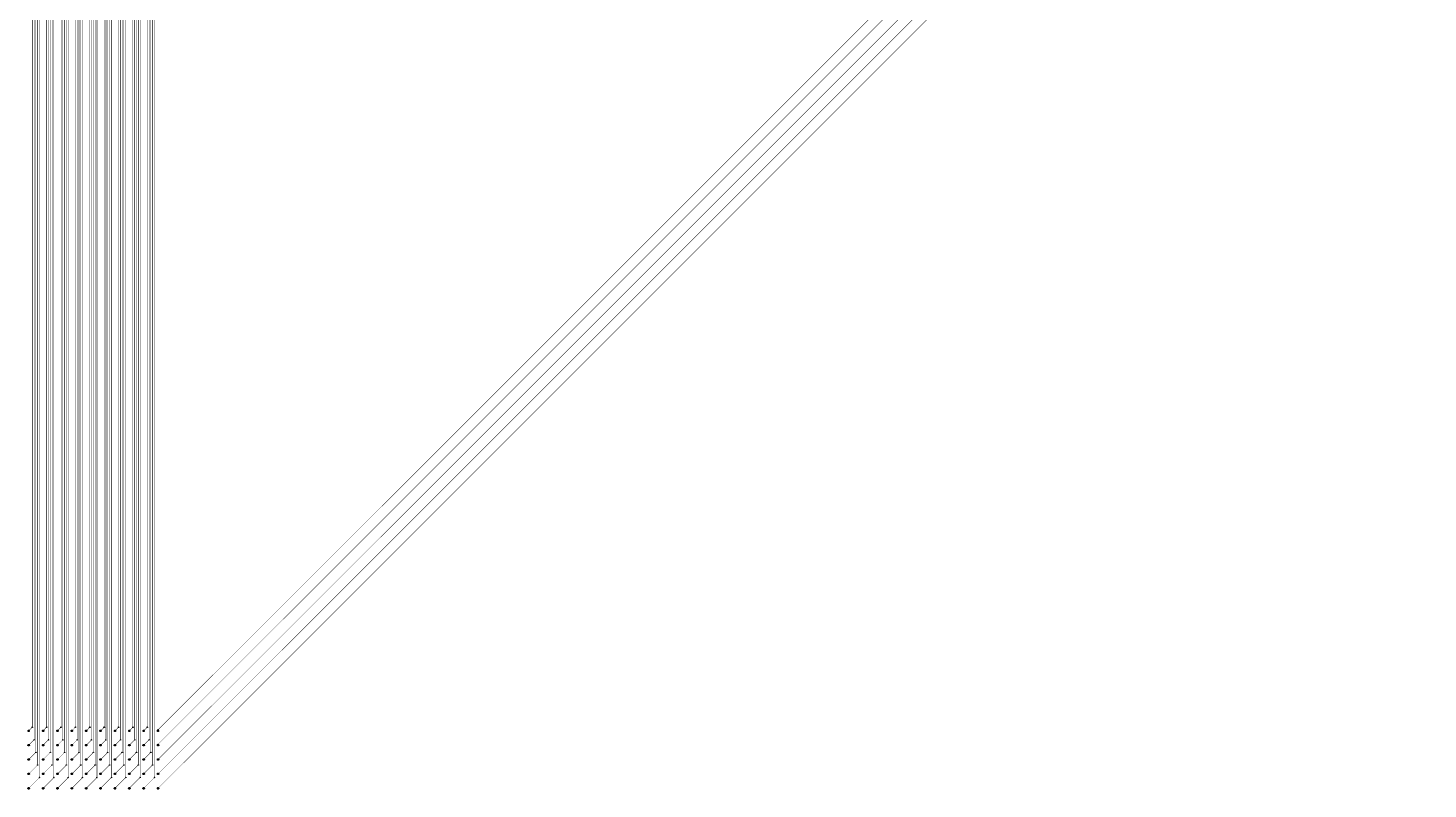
# Model space of a CAD drawing. Extents: x -21730 to 22170, y -18094 to 18606.
# Drawn here: x 265 to 10006, y -2799 to 2498 of the extents above; entities that cross this region are included whole.
import ezdxf

# ---------------------------------------------------------------- set-up
doc = ezdxf.new("R2010")
doc.units = 0
doc.layers.add('L0D0_0', color=1, linetype='CONTINUOUS')

# ---------------------------------------------------------------- blocks, each defined once
blk = doc.blocks.new('LGA400C100P20X20_2000X2000X0_1')
at = {"layer": 'L0D0_0'}
for points in [[(0.49, 9.45), (0.472, 9.458), (0.458, 9.472), (0.45, 9.49), (0.45, 9.51), (0.458, 9.528), (0.472, 9.542), (0.49, 9.55), (0.51, 9.55), (0.528, 9.542), (0.542, 9.528), (0.55, 9.51), (0.55, 9.49), (0.542, 9.472), (0.528, 9.458), (0.51, 9.45)], [(1.49, 9.45), (1.472, 9.458), (1.458, 9.472), (1.45, 9.49), (1.45, 9.51), (1.458, 9.528), (1.472, 9.542), (1.49, 9.55), (1.51, 9.55), (1.528, 9.542), (1.542, 9.528), (1.55, 9.51), (1.55, 9.49), (1.542, 9.472), (1.528, 9.458), (1.51, 9.45)], [(2.49, 9.45), (2.472, 9.458), (2.458, 9.472), (2.45, 9.49), (2.45, 9.51), (2.458, 9.528), (2.472, 9.542), (2.49, 9.55), (2.51, 9.55), (2.528, 9.542), (2.542, 9.528), (2.55, 9.51), (2.55, 9.49), (2.542, 9.472), (2.528, 9.458), (2.51, 9.45)], [(3.49, 9.45), (3.472, 9.458), (3.458, 9.472), (3.45, 9.49), (3.45, 9.51), (3.458, 9.528), (3.472, 9.542), (3.49, 9.55), (3.51, 9.55), (3.528, 9.542), (3.542, 9.528), (3.55, 9.51), (3.55, 9.49), (3.542, 9.472), (3.528, 9.458), (3.51, 9.45)], [(4.49, 9.45), (4.472, 9.458), (4.458, 9.472), (4.45, 9.49), (4.45, 9.51), (4.458, 9.528), (4.472, 9.542), (4.49, 9.55), (4.51, 9.55), (4.528, 9.542), (4.542, 9.528), (4.55, 9.51), (4.55, 9.49), (4.542, 9.472), (4.528, 9.458), (4.51, 9.45)], [(5.49, 9.45), (5.472, 9.458), (5.458, 9.472), (5.45, 9.49), (5.45, 9.51), (5.458, 9.528), (5.472, 9.542), (5.49, 9.55), (5.51, 9.55), (5.528, 9.542), (5.542, 9.528), (5.55, 9.51), (5.55, 9.49), (5.542, 9.472), (5.528, 9.458), (5.51, 9.45)], [(6.49, 9.45), (6.472, 9.458), (6.458, 9.472), (6.45, 9.49), (6.45, 9.51), (6.458, 9.528), (6.472, 9.542), (6.49, 9.55), (6.51, 9.55), (6.528, 9.542), (6.542, 9.528), (6.55, 9.51), (6.55, 9.49), (6.542, 9.472), (6.528, 9.458), (6.51, 9.45)], [(7.49, 9.45), (7.472, 9.458), (7.458, 9.472), (7.45, 9.49), (7.45, 9.51), (7.458, 9.528), (7.472, 9.542), (7.49, 9.55), (7.51, 9.55), (7.528, 9.542), (7.542, 9.528), (7.55, 9.51), (7.55, 9.49), (7.542, 9.472), (7.528, 9.458), (7.51, 9.45)], [(8.49, 9.45), (8.472, 9.458), (8.458, 9.472), (8.45, 9.49), (8.45, 9.51), (8.458, 9.528), (8.472, 9.542), (8.49, 9.55), (8.51, 9.55), (8.528, 9.542), (8.542, 9.528), (8.55, 9.51), (8.55, 9.49), (8.542, 9.472), (8.528, 9.458), (8.51, 9.45)], [(9.49, 9.45), (9.472, 9.458), (9.458, 9.472), (9.45, 9.49), (9.45, 9.51), (9.458, 9.528), (9.472, 9.542), (9.49, 9.55), (9.51, 9.55), (9.528, 9.542), (9.542, 9.528), (9.55, 9.51), (9.55, 9.49), (9.542, 9.472), (9.528, 9.458), (9.51, 9.45)], [(0.49, 8.45), (0.472, 8.458), (0.458, 8.472), (0.45, 8.49), (0.45, 8.51), (0.458, 8.528), (0.472, 8.542), (0.49, 8.55), (0.51, 8.55), (0.528, 8.542), (0.542, 8.528), (0.55, 8.51), (0.55, 8.49), (0.542, 8.472), (0.528, 8.458), (0.51, 8.45)], [(1.49, 8.45), (1.472, 8.458), (1.458, 8.472), (1.45, 8.49), (1.45, 8.51), (1.458, 8.528), (1.472, 8.542), (1.49, 8.55), (1.51, 8.55), (1.528, 8.542), (1.542, 8.528), (1.55, 8.51), (1.55, 8.49), (1.542, 8.472), (1.528, 8.458), (1.51, 8.45)], [(2.49, 8.45), (2.472, 8.458), (2.458, 8.472), (2.45, 8.49), (2.45, 8.51), (2.458, 8.528), (2.472, 8.542), (2.49, 8.55), (2.51, 8.55), (2.528, 8.542), (2.542, 8.528), (2.55, 8.51), (2.55, 8.49), (2.542, 8.472), (2.528, 8.458), (2.51, 8.45)], [(3.49, 8.45), (3.472, 8.458), (3.458, 8.472), (3.45, 8.49), (3.45, 8.51), (3.458, 8.528), (3.472, 8.542), (3.49, 8.55), (3.51, 8.55), (3.528, 8.542), (3.542, 8.528), (3.55, 8.51), (3.55, 8.49), (3.542, 8.472), (3.528, 8.458), (3.51, 8.45)], [(4.49, 8.45), (4.472, 8.458), (4.458, 8.472), (4.45, 8.49), (4.45, 8.51), (4.458, 8.528), (4.472, 8.542), (4.49, 8.55), (4.51, 8.55), (4.528, 8.542), (4.542, 8.528), (4.55, 8.51), (4.55, 8.49), (4.542, 8.472), (4.528, 8.458), (4.51, 8.45)], [(5.49, 8.45), (5.472, 8.458), (5.458, 8.472), (5.45, 8.49), (5.45, 8.51), (5.458, 8.528), (5.472, 8.542), (5.49, 8.55), (5.51, 8.55), (5.528, 8.542), (5.542, 8.528), (5.55, 8.51), (5.55, 8.49), (5.542, 8.472), (5.528, 8.458), (5.51, 8.45)], [(6.49, 8.45), (6.472, 8.458), (6.458, 8.472), (6.45, 8.49), (6.45, 8.51), (6.458, 8.528), (6.472, 8.542), (6.49, 8.55), (6.51, 8.55), (6.528, 8.542), (6.542, 8.528), (6.55, 8.51), (6.55, 8.49), (6.542, 8.472), (6.528, 8.458), (6.51, 8.45)], [(7.49, 8.45), (7.472, 8.458), (7.458, 8.472), (7.45, 8.49), (7.45, 8.51), (7.458, 8.528), (7.472, 8.542), (7.49, 8.55), (7.51, 8.55), (7.528, 8.542), (7.542, 8.528), (7.55, 8.51), (7.55, 8.49), (7.542, 8.472), (7.528, 8.458), (7.51, 8.45)], [(8.49, 8.45), (8.472, 8.458), (8.458, 8.472), (8.45, 8.49), (8.45, 8.51), (8.458, 8.528), (8.472, 8.542), (8.49, 8.55), (8.51, 8.55), (8.528, 8.542), (8.542, 8.528), (8.55, 8.51), (8.55, 8.49), (8.542, 8.472), (8.528, 8.458), (8.51, 8.45)], [(9.49, 8.45), (9.472, 8.458), (9.458, 8.472), (9.45, 8.49), (9.45, 8.51), (9.458, 8.528), (9.472, 8.542), (9.49, 8.55), (9.51, 8.55), (9.528, 8.542), (9.542, 8.528), (9.55, 8.51), (9.55, 8.49), (9.542, 8.472), (9.528, 8.458), (9.51, 8.45)], [(0.49, 7.45), (0.472, 7.458), (0.458, 7.472), (0.45, 7.49), (0.45, 7.51), (0.458, 7.528), (0.472, 7.542), (0.49, 7.55), (0.51, 7.55), (0.528, 7.542), (0.542, 7.528), (0.55, 7.51), (0.55, 7.49), (0.542, 7.472), (0.528, 7.458), (0.51, 7.45)], [(1.49, 7.45), (1.472, 7.458), (1.458, 7.472), (1.45, 7.49), (1.45, 7.51), (1.458, 7.528), (1.472, 7.542), (1.49, 7.55), (1.51, 7.55), (1.528, 7.542), (1.542, 7.528), (1.55, 7.51), (1.55, 7.49), (1.542, 7.472), (1.528, 7.458), (1.51, 7.45)], [(2.49, 7.45), (2.472, 7.458), (2.458, 7.472), (2.45, 7.49), (2.45, 7.51), (2.458, 7.528), (2.472, 7.542), (2.49, 7.55), (2.51, 7.55), (2.528, 7.542), (2.542, 7.528), (2.55, 7.51), (2.55, 7.49), (2.542, 7.472), (2.528, 7.458), (2.51, 7.45)], [(3.49, 7.45), (3.472, 7.458), (3.458, 7.472), (3.45, 7.49), (3.45, 7.51), (3.458, 7.528), (3.472, 7.542), (3.49, 7.55), (3.51, 7.55), (3.528, 7.542), (3.542, 7.528), (3.55, 7.51), (3.55, 7.49), (3.542, 7.472), (3.528, 7.458), (3.51, 7.45)], [(4.49, 7.45), (4.472, 7.458), (4.458, 7.472), (4.45, 7.49), (4.45, 7.51), (4.458, 7.528), (4.472, 7.542), (4.49, 7.55), (4.51, 7.55), (4.528, 7.542), (4.542, 7.528), (4.55, 7.51), (4.55, 7.49), (4.542, 7.472), (4.528, 7.458), (4.51, 7.45)], [(5.49, 7.45), (5.472, 7.458), (5.458, 7.472), (5.45, 7.49), (5.45, 7.51), (5.458, 7.528), (5.472, 7.542), (5.49, 7.55), (5.51, 7.55), (5.528, 7.542), (5.542, 7.528), (5.55, 7.51), (5.55, 7.49), (5.542, 7.472), (5.528, 7.458), (5.51, 7.45)], [(6.49, 7.45), (6.472, 7.458), (6.458, 7.472), (6.45, 7.49), (6.45, 7.51), (6.458, 7.528), (6.472, 7.542), (6.49, 7.55), (6.51, 7.55), (6.528, 7.542), (6.542, 7.528), (6.55, 7.51), (6.55, 7.49), (6.542, 7.472), (6.528, 7.458), (6.51, 7.45)], [(7.49, 7.45), (7.472, 7.458), (7.458, 7.472), (7.45, 7.49), (7.45, 7.51), (7.458, 7.528), (7.472, 7.542), (7.49, 7.55), (7.51, 7.55), (7.528, 7.542), (7.542, 7.528), (7.55, 7.51), (7.55, 7.49), (7.542, 7.472), (7.528, 7.458), (7.51, 7.45)], [(8.49, 7.45), (8.472, 7.458), (8.458, 7.472), (8.45, 7.49), (8.45, 7.51), (8.458, 7.528), (8.472, 7.542), (8.49, 7.55), (8.51, 7.55), (8.528, 7.542), (8.542, 7.528), (8.55, 7.51), (8.55, 7.49), (8.542, 7.472), (8.528, 7.458), (8.51, 7.45)], [(9.49, 7.45), (9.472, 7.458), (9.458, 7.472), (9.45, 7.49), (9.45, 7.51), (9.458, 7.528), (9.472, 7.542), (9.49, 7.55), (9.51, 7.55), (9.528, 7.542), (9.542, 7.528), (9.55, 7.51), (9.55, 7.49), (9.542, 7.472), (9.528, 7.458), (9.51, 7.45)], [(0.49, 6.45), (0.472, 6.458), (0.458, 6.472), (0.45, 6.49), (0.45, 6.51), (0.458, 6.528), (0.472, 6.542), (0.49, 6.55), (0.51, 6.55), (0.528, 6.542), (0.542, 6.528), (0.55, 6.51), (0.55, 6.49), (0.542, 6.472), (0.528, 6.458), (0.51, 6.45)], [(1.49, 6.45), (1.472, 6.458), (1.458, 6.472), (1.45, 6.49), (1.45, 6.51), (1.458, 6.528), (1.472, 6.542), (1.49, 6.55), (1.51, 6.55), (1.528, 6.542), (1.542, 6.528), (1.55, 6.51), (1.55, 6.49), (1.542, 6.472), (1.528, 6.458), (1.51, 6.45)], [(2.49, 6.45), (2.472, 6.458), (2.458, 6.472), (2.45, 6.49), (2.45, 6.51), (2.458, 6.528), (2.472, 6.542), (2.49, 6.55), (2.51, 6.55), (2.528, 6.542), (2.542, 6.528), (2.55, 6.51), (2.55, 6.49), (2.542, 6.472), (2.528, 6.458), (2.51, 6.45)], [(3.49, 6.45), (3.472, 6.458), (3.458, 6.472), (3.45, 6.49), (3.45, 6.51), (3.458, 6.528), (3.472, 6.542), (3.49, 6.55), (3.51, 6.55), (3.528, 6.542), (3.542, 6.528), (3.55, 6.51), (3.55, 6.49), (3.542, 6.472), (3.528, 6.458), (3.51, 6.45)], [(4.49, 6.45), (4.472, 6.458), (4.458, 6.472), (4.45, 6.49), (4.45, 6.51), (4.458, 6.528), (4.472, 6.542), (4.49, 6.55), (4.51, 6.55), (4.528, 6.542), (4.542, 6.528), (4.55, 6.51), (4.55, 6.49), (4.542, 6.472), (4.528, 6.458), (4.51, 6.45)], [(5.49, 6.45), (5.472, 6.458), (5.458, 6.472), (5.45, 6.49), (5.45, 6.51), (5.458, 6.528), (5.472, 6.542), (5.49, 6.55), (5.51, 6.55), (5.528, 6.542), (5.542, 6.528), (5.55, 6.51), (5.55, 6.49), (5.542, 6.472), (5.528, 6.458), (5.51, 6.45)], [(6.49, 6.45), (6.472, 6.458), (6.458, 6.472), (6.45, 6.49), (6.45, 6.51), (6.458, 6.528), (6.472, 6.542), (6.49, 6.55), (6.51, 6.55), (6.528, 6.542), (6.542, 6.528), (6.55, 6.51), (6.55, 6.49), (6.542, 6.472), (6.528, 6.458), (6.51, 6.45)], [(7.49, 6.45), (7.472, 6.458), (7.458, 6.472), (7.45, 6.49), (7.45, 6.51), (7.458, 6.528), (7.472, 6.542), (7.49, 6.55), (7.51, 6.55), (7.528, 6.542), (7.542, 6.528), (7.55, 6.51), (7.55, 6.49), (7.542, 6.472), (7.528, 6.458), (7.51, 6.45)], [(8.49, 6.45), (8.472, 6.458), (8.458, 6.472), (8.45, 6.49), (8.45, 6.51), (8.458, 6.528), (8.472, 6.542), (8.49, 6.55), (8.51, 6.55), (8.528, 6.542), (8.542, 6.528), (8.55, 6.51), (8.55, 6.49), (8.542, 6.472), (8.528, 6.458), (8.51, 6.45)], [(9.49, 6.45), (9.472, 6.458), (9.458, 6.472), (9.45, 6.49), (9.45, 6.51), (9.458, 6.528), (9.472, 6.542), (9.49, 6.55), (9.51, 6.55), (9.528, 6.542), (9.542, 6.528), (9.55, 6.51), (9.55, 6.49), (9.542, 6.472), (9.528, 6.458), (9.51, 6.45)], [(0.49, 5.45), (0.472, 5.458), (0.458, 5.472), (0.45, 5.49), (0.45, 5.51), (0.458, 5.528), (0.472, 5.542), (0.49, 5.55), (0.51, 5.55), (0.528, 5.542), (0.542, 5.528), (0.55, 5.51), (0.55, 5.49), (0.542, 5.472), (0.528, 5.458), (0.51, 5.45)], [(1.49, 5.45), (1.472, 5.458), (1.458, 5.472), (1.45, 5.49), (1.45, 5.51), (1.458, 5.528), (1.472, 5.542), (1.49, 5.55), (1.51, 5.55), (1.528, 5.542), (1.542, 5.528), (1.55, 5.51), (1.55, 5.49), (1.542, 5.472), (1.528, 5.458), (1.51, 5.45)], [(2.49, 5.45), (2.472, 5.458), (2.458, 5.472), (2.45, 5.49), (2.45, 5.51), (2.458, 5.528), (2.472, 5.542), (2.49, 5.55), (2.51, 5.55), (2.528, 5.542), (2.542, 5.528), (2.55, 5.51), (2.55, 5.49), (2.542, 5.472), (2.528, 5.458), (2.51, 5.45)], [(3.49, 5.45), (3.472, 5.458), (3.458, 5.472), (3.45, 5.49), (3.45, 5.51), (3.458, 5.528), (3.472, 5.542), (3.49, 5.55), (3.51, 5.55), (3.528, 5.542), (3.542, 5.528), (3.55, 5.51), (3.55, 5.49), (3.542, 5.472), (3.528, 5.458), (3.51, 5.45)], [(4.49, 5.45), (4.472, 5.458), (4.458, 5.472), (4.45, 5.49), (4.45, 5.51), (4.458, 5.528), (4.472, 5.542), (4.49, 5.55), (4.51, 5.55), (4.528, 5.542), (4.542, 5.528), (4.55, 5.51), (4.55, 5.49), (4.542, 5.472), (4.528, 5.458), (4.51, 5.45)], [(5.49, 5.45), (5.472, 5.458), (5.458, 5.472), (5.45, 5.49), (5.45, 5.51), (5.458, 5.528), (5.472, 5.542), (5.49, 5.55), (5.51, 5.55), (5.528, 5.542), (5.542, 5.528), (5.55, 5.51), (5.55, 5.49), (5.542, 5.472), (5.528, 5.458), (5.51, 5.45)], [(6.49, 5.45), (6.472, 5.458), (6.458, 5.472), (6.45, 5.49), (6.45, 5.51), (6.458, 5.528), (6.472, 5.542), (6.49, 5.55), (6.51, 5.55), (6.528, 5.542), (6.542, 5.528), (6.55, 5.51), (6.55, 5.49), (6.542, 5.472), (6.528, 5.458), (6.51, 5.45)], [(7.49, 5.45), (7.472, 5.458), (7.458, 5.472), (7.45, 5.49), (7.45, 5.51), (7.458, 5.528), (7.472, 5.542), (7.49, 5.55), (7.51, 5.55), (7.528, 5.542), (7.542, 5.528), (7.55, 5.51), (7.55, 5.49), (7.542, 5.472), (7.528, 5.458), (7.51, 5.45)], [(8.49, 5.45), (8.472, 5.458), (8.458, 5.472), (8.45, 5.49), (8.45, 5.51), (8.458, 5.528), (8.472, 5.542), (8.49, 5.55), (8.51, 5.55), (8.528, 5.542), (8.542, 5.528), (8.55, 5.51), (8.55, 5.49), (8.542, 5.472), (8.528, 5.458), (8.51, 5.45)], [(9.49, 5.45), (9.472, 5.458), (9.458, 5.472), (9.45, 5.49), (9.45, 5.51), (9.458, 5.528), (9.472, 5.542), (9.49, 5.55), (9.51, 5.55), (9.528, 5.542), (9.542, 5.528), (9.55, 5.51), (9.55, 5.49), (9.542, 5.472), (9.528, 5.458), (9.51, 5.45)]]:
    blk.add_lwpolyline(points, close=True, dxfattribs=at)

msp = doc.modelspace()

# ---------------------------------------------------------------- linework, layer by layer
at = {"layer": 'L0D0_0', "const_width": 3}
for points in [[(1170, -2387.5), (9605, 6047.5)], [(1170, -2487.5), (9705, 6047.5)], [(1170, -2794), (10005, 6041)], [(1170, -2694), (9905, 6041)], [(1170, -2594), (9805, 6041)], [(295, -2369), (295, 5733.5)], [(307.5, -2456.5), (307.5, 5733.5)], [(320, -2544), (320, 5733.5)], [(332.5, -2631.5), (332.5, 5733.5)], [(345, -2719), (345, 5733.5)], [(395, -2369), (395, 5733.5)], [(407.5, -2456.5), (407.5, 5733.5)], [(420, -2544), (420, 5733.5)], [(432.5, -2631.5), (432.5, 5733.5)], [(445, -2719), (445, 5733.5)], [(495, -2369), (495, 5733.5)], [(507.5, -2456.5), (507.5, 5733.5)], [(520, -2544), (520, 5733.5)], [(532.5, -2631.5), (532.5, 5733.5)], [(545, -2719), (545, 5733.5)], [(595, -2369), (595, 5733.5)], [(607.5, -2456.5), (607.5, 5733.5)], [(620, -2544), (620, 5733.5)], [(632.5, -2631.5), (632.5, 5733.5)], [(645, -2719), (645, 5733.5)], [(695, -2369), (695, 5733.5)], [(707.5, -2456.5), (707.5, 5733.5)], [(720, -2544), (720, 5733.5)], [(732.5, -2631.5), (732.5, 5733.5)], [(745, -2719), (745, 5733.5)], [(795, -2369), (795, 5733.5)], [(807.5, -2456.5), (807.5, 5733.5)], [(820, -2544), (820, 5733.5)], [(832.5, -2631.5), (832.5, 5733.5)], [(845, -2719), (845, 5733.5)], [(895, -2369), (895, 5733.5)], [(907.5, -2456.5), (907.5, 5733.5)], [(920, -2544), (920, 5733.5)], [(932.5, -2631.5), (932.5, 5733.5)], [(945, -2719), (945, 5733.5)], [(995, -2369), (995, 5733.5)], [(1007.5, -2456.5), (1007.5, 5733.5)], [(1020, -2544), (1020, 5733.5)], [(1032.5, -2631.5), (1032.5, 5733.5)], [(1045, -2719), (1045, 5733.5)], [(1095, -2369), (1095, 5733.5)], [(1107.5, -2456.5), (1107.5, 5733.5)], [(1120, -2544), (1120, 5733.5)], [(1132.5, -2631.5), (1132.5, 5733.5)], [(1145, -2719), (1145, 5733.5)], [(270, -2394), (295, -2369)], [(370, -2394), (395, -2369)], [(470, -2394), (495, -2369)], [(570, -2394), (595, -2369)], [(670, -2394), (695, -2369)], [(770, -2394), (795, -2369)], [(870, -2394), (895, -2369)], [(970, -2394), (995, -2369)], [(970, -2394), (970, -2394)], [(1070, -2394), (1095, -2369)], [(1070, -2394), (1070, -2394)], [(1170, -2394), (1170, -2387.5)], [(270, -2494), (307.5, -2456.5)], [(370, -2494), (407.5, -2456.5)], [(470, -2494), (507.5, -2456.5)], [(570, -2494), (607.5, -2456.5)], [(670, -2494), (707.5, -2456.5)], [(770, -2494), (807.5, -2456.5)], [(870, -2494), (907.5, -2456.5)], [(970, -2494), (1007.5, -2456.5)], [(970, -2494), (970, -2494)], [(1070, -2494), (1107.5, -2456.5)], [(1070, -2494), (1070, -2494)], [(1170, -2494), (1170, -2487.5)], [(270, -2594), (320, -2544)], [(270, -2694), (332.5, -2631.5)], [(370, -2594), (420, -2544)], [(370, -2694), (432.5, -2631.5)], [(470, -2594), (520, -2544)], [(470, -2694), (532.5, -2631.5)], [(570, -2594), (620, -2544)], [(570, -2694), (632.5, -2631.5)], [(670, -2594), (720, -2544)], [(670, -2694), (732.5, -2631.5)], [(770, -2594), (820, -2544)], [(770, -2694), (832.5, -2631.5)], [(870, -2594), (920, -2544)], [(870, -2694), (932.5, -2631.5)], [(970, -2594), (1020, -2544)], [(970, -2594), (970, -2594)], [(970, -2694), (1032.5, -2631.5)], [(1070, -2594), (1120, -2544)], [(1070, -2594), (1070, -2594)], [(1070, -2694), (1132.5, -2631.5)], [(270, -2794), (345, -2719)], [(370, -2794), (445, -2719)], [(470, -2794), (545, -2719)], [(570, -2794), (645, -2719)], [(670, -2794), (745, -2719)], [(770, -2794), (845, -2719)], [(870, -2794), (945, -2719)], [(970, -2694), (970, -2694)], [(970, -2794), (1045, -2719)], [(1070, -2694), (1070, -2694)], [(1070, -2794), (1145, -2719)], [(970, -2794), (970, -2794)], [(1070, -2794), (1070, -2794)]]:
    msp.add_lwpolyline(points, dxfattribs=at)
at = {"layer": 'L0D0_0'}
for points in [[(270, -2395.7), (268.5, -2394.8), (268.5, -2393.2), (270, -2392.3), (271.4, -2393.2), (271.4, -2394.8)], [(295, -2370.7), (293.5, -2369.8), (293.5, -2368.2), (295, -2367.3), (296.4, -2368.2), (296.4, -2369.8)], [(295, -2370.7), (293.5, -2369.8), (293.5, -2368.2), (295, -2367.3), (296.4, -2368.2), (296.4, -2369.8)], [(370, -2395.7), (368.5, -2394.8), (368.5, -2393.2), (370, -2392.3), (371.4, -2393.2), (371.4, -2394.8)], [(395, -2370.7), (393.6, -2369.8), (393.6, -2368.2), (395, -2367.3), (396.5, -2368.2), (396.5, -2369.8)], [(395, -2370.7), (393.6, -2369.8), (393.6, -2368.2), (395, -2367.3), (396.5, -2368.2), (396.5, -2369.8)], [(470, -2395.7), (468.5, -2394.8), (468.5, -2393.2), (470, -2392.3), (471.4, -2393.2), (471.4, -2394.8)], [(495, -2370.7), (493.6, -2369.8), (493.6, -2368.2), (495, -2367.3), (496.5, -2368.2), (496.5, -2369.8)], [(495, -2370.7), (493.6, -2369.8), (493.6, -2368.2), (495, -2367.3), (496.5, -2368.2), (496.5, -2369.8)], [(570, -2395.7), (568.5, -2394.8), (568.5, -2393.2), (570, -2392.3), (571.4, -2393.2), (571.4, -2394.8)], [(595, -2370.7), (593.6, -2369.8), (593.6, -2368.2), (595, -2367.3), (596.5, -2368.2), (596.5, -2369.8)], [(595, -2370.7), (593.6, -2369.8), (593.6, -2368.2), (595, -2367.3), (596.5, -2368.2), (596.5, -2369.8)], [(670, -2395.7), (668.5, -2394.8), (668.5, -2393.2), (670, -2392.3), (671.4, -2393.2), (671.4, -2394.8)], [(695, -2370.7), (693.6, -2369.8), (693.6, -2368.2), (695, -2367.3), (696.5, -2368.2), (696.5, -2369.8)], [(695, -2370.7), (693.6, -2369.8), (693.6, -2368.2), (695, -2367.3), (696.5, -2368.2), (696.5, -2369.8)], [(770, -2395.7), (768.5, -2394.8), (768.5, -2393.2), (770, -2392.3), (771.4, -2393.2), (771.4, -2394.8)], [(795, -2370.7), (793.6, -2369.8), (793.6, -2368.2), (795, -2367.3), (796.5, -2368.2), (796.5, -2369.8)], [(795, -2370.7), (793.6, -2369.8), (793.6, -2368.2), (795, -2367.3), (796.5, -2368.2), (796.5, -2369.8)], [(870, -2395.7), (868.5, -2394.8), (868.5, -2393.2), (870, -2392.3), (871.4, -2393.2), (871.4, -2394.8)], [(895, -2370.7), (893.6, -2369.8), (893.6, -2368.2), (895, -2367.3), (896.5, -2368.2), (896.5, -2369.8)], [(895, -2370.7), (893.6, -2369.8), (893.6, -2368.2), (895, -2367.3), (896.5, -2368.2), (896.5, -2369.8)], [(970, -2395.7), (968.5, -2394.8), (968.5, -2393.2), (970, -2392.3), (971.4, -2393.2), (971.4, -2394.8)], [(970, -2395.7), (968.6, -2394.8), (968.6, -2393.2), (970, -2392.3), (971.5, -2393.2), (971.5, -2394.8)], [(970, -2395.7), (968.6, -2394.8), (968.6, -2393.2), (970, -2392.3), (971.5, -2393.2), (971.5, -2394.8)], [(995, -2370.7), (993.6, -2369.8), (993.6, -2368.2), (995, -2367.3), (996.5, -2368.2), (996.5, -2369.8)], [(995, -2370.7), (993.6, -2369.8), (993.6, -2368.2), (995, -2367.3), (996.5, -2368.2), (996.5, -2369.8)], [(1070, -2395.7), (1068.5, -2394.8), (1068.5, -2393.2), (1070, -2392.3), (1071.4, -2393.2), (1071.4, -2394.8)], [(1070, -2395.7), (1068.6, -2394.8), (1068.6, -2393.2), (1070, -2392.3), (1071.5, -2393.2), (1071.5, -2394.8)], [(1070, -2395.7), (1068.6, -2394.8), (1068.6, -2393.2), (1070, -2392.3), (1071.5, -2393.2), (1071.5, -2394.8)], [(1095, -2370.7), (1093.6, -2369.8), (1093.6, -2368.2), (1095, -2367.3), (1096.5, -2368.2), (1096.5, -2369.8)], [(1095, -2370.7), (1093.6, -2369.8), (1093.6, -2368.2), (1095, -2367.3), (1096.5, -2368.2), (1096.5, -2369.8)], [(1170, -2389.2), (1168.5, -2388.3), (1168.5, -2386.7), (1170, -2385.8), (1171.4, -2386.7), (1171.4, -2388.3)], [(1170, -2389.2), (1168.5, -2388.3), (1168.5, -2386.7), (1170, -2385.8), (1171.4, -2386.7), (1171.4, -2388.3)], [(1170, -2395.7), (1168.5, -2394.8), (1168.5, -2393.2), (1170, -2392.3), (1171.4, -2393.2), (1171.4, -2394.8)], [(270, -2495.7), (268.5, -2494.8), (268.5, -2493.2), (270, -2492.3), (271.4, -2493.2), (271.4, -2494.8)], [(307.5, -2458.2), (306, -2457.3), (306, -2455.7), (307.5, -2454.8), (308.9, -2455.7), (308.9, -2457.3)], [(307.5, -2458.2), (306, -2457.3), (306, -2455.7), (307.5, -2454.8), (308.9, -2455.7), (308.9, -2457.3)], [(370, -2495.7), (368.5, -2494.8), (368.5, -2493.2), (370, -2492.3), (371.4, -2493.2), (371.4, -2494.8)], [(407.5, -2458.2), (406, -2457.3), (406, -2455.7), (407.5, -2454.8), (408.9, -2455.7), (408.9, -2457.3)], [(407.5, -2458.2), (406, -2457.3), (406, -2455.7), (407.5, -2454.8), (408.9, -2455.7), (408.9, -2457.3)], [(470, -2495.7), (468.5, -2494.8), (468.5, -2493.2), (470, -2492.3), (471.4, -2493.2), (471.4, -2494.8)], [(507.5, -2458.2), (506, -2457.3), (506, -2455.7), (507.5, -2454.8), (508.9, -2455.7), (508.9, -2457.3)], [(507.5, -2458.2), (506, -2457.3), (506, -2455.7), (507.5, -2454.8), (508.9, -2455.7), (508.9, -2457.3)], [(570, -2495.7), (568.5, -2494.8), (568.5, -2493.2), (570, -2492.3), (571.4, -2493.2), (571.4, -2494.8)], [(607.5, -2458.2), (606, -2457.3), (606, -2455.7), (607.5, -2454.8), (608.9, -2455.7), (608.9, -2457.3)], [(607.5, -2458.2), (606, -2457.3), (606, -2455.7), (607.5, -2454.8), (608.9, -2455.7), (608.9, -2457.3)], [(670, -2495.7), (668.5, -2494.8), (668.5, -2493.2), (670, -2492.3), (671.4, -2493.2), (671.4, -2494.8)], [(707.5, -2458.2), (706, -2457.3), (706, -2455.7), (707.5, -2454.8), (708.9, -2455.7), (708.9, -2457.3)], [(707.5, -2458.2), (706, -2457.3), (706, -2455.7), (707.5, -2454.8), (708.9, -2455.7), (708.9, -2457.3)], [(770, -2495.7), (768.5, -2494.8), (768.5, -2493.2), (770, -2492.3), (771.4, -2493.2), (771.4, -2494.8)], [(807.5, -2458.2), (806, -2457.3), (806, -2455.7), (807.5, -2454.8), (808.9, -2455.7), (808.9, -2457.3)], [(807.5, -2458.2), (806, -2457.3), (806, -2455.7), (807.5, -2454.8), (808.9, -2455.7), (808.9, -2457.3)], [(870, -2495.7), (868.5, -2494.8), (868.5, -2493.2), (870, -2492.3), (871.4, -2493.2), (871.4, -2494.8)], [(907.5, -2458.2), (906, -2457.3), (906, -2455.7), (907.5, -2454.8), (908.9, -2455.7), (908.9, -2457.3)], [(907.5, -2458.2), (906, -2457.3), (906, -2455.7), (907.5, -2454.8), (908.9, -2455.7), (908.9, -2457.3)], [(970, -2495.7), (968.5, -2494.8), (968.5, -2493.2), (970, -2492.3), (971.4, -2493.2), (971.4, -2494.8)], [(970, -2495.7), (968.6, -2494.8), (968.6, -2493.2), (970, -2492.3), (971.5, -2493.2), (971.5, -2494.8)], [(970, -2495.7), (968.6, -2494.8), (968.6, -2493.2), (970, -2492.3), (971.5, -2493.2), (971.5, -2494.8)], [(1007.5, -2458.2), (1006, -2457.3), (1006, -2455.7), (1007.5, -2454.8), (1008.9, -2455.7), (1008.9, -2457.3)], [(1007.5, -2458.2), (1006, -2457.3), (1006, -2455.7), (1007.5, -2454.8), (1008.9, -2455.7), (1008.9, -2457.3)], [(1070, -2495.7), (1068.5, -2494.8), (1068.5, -2493.2), (1070, -2492.3), (1071.4, -2493.2), (1071.4, -2494.8)], [(1070, -2495.7), (1068.6, -2494.8), (1068.6, -2493.2), (1070, -2492.3), (1071.5, -2493.2), (1071.5, -2494.8)], [(1070, -2495.7), (1068.6, -2494.8), (1068.6, -2493.2), (1070, -2492.3), (1071.5, -2493.2), (1071.5, -2494.8)], [(1107.5, -2458.2), (1106, -2457.3), (1106, -2455.7), (1107.5, -2454.8), (1108.9, -2455.7), (1108.9, -2457.3)], [(1107.5, -2458.2), (1106, -2457.3), (1106, -2455.7), (1107.5, -2454.8), (1108.9, -2455.7), (1108.9, -2457.3)], [(1170, -2489.2), (1168.5, -2488.3), (1168.5, -2486.7), (1170, -2485.8), (1171.4, -2486.7), (1171.4, -2488.3)], [(1170, -2489.2), (1168.5, -2488.3), (1168.5, -2486.7), (1170, -2485.8), (1171.4, -2486.7), (1171.4, -2488.3)], [(1170, -2495.7), (1168.5, -2494.8), (1168.5, -2493.2), (1170, -2492.3), (1171.4, -2493.2), (1171.4, -2494.8)], [(270, -2595.7), (268.5, -2594.8), (268.5, -2593.2), (270, -2592.3), (271.4, -2593.2), (271.4, -2594.8)], [(320, -2545.7), (318.6, -2544.8), (318.6, -2543.2), (320, -2542.3), (321.5, -2543.2), (321.5, -2544.8)], [(320, -2545.7), (318.6, -2544.8), (318.6, -2543.2), (320, -2542.3), (321.5, -2543.2), (321.5, -2544.8)], [(332.5, -2633.2), (331, -2632.3), (331, -2630.7), (332.5, -2629.8), (333.9, -2630.7), (333.9, -2632.3)], [(332.5, -2633.2), (331, -2632.3), (331, -2630.7), (332.5, -2629.8), (333.9, -2630.7), (333.9, -2632.3)], [(370, -2595.7), (368.5, -2594.8), (368.5, -2593.2), (370, -2592.3), (371.4, -2593.2), (371.4, -2594.8)], [(420, -2545.7), (418.6, -2544.8), (418.6, -2543.2), (420, -2542.3), (421.5, -2543.2), (421.5, -2544.8)], [(420, -2545.7), (418.6, -2544.8), (418.6, -2543.2), (420, -2542.3), (421.5, -2543.2), (421.5, -2544.8)], [(432.5, -2633.2), (431, -2632.3), (431, -2630.7), (432.5, -2629.8), (433.9, -2630.7), (433.9, -2632.3)], [(432.5, -2633.2), (431, -2632.3), (431, -2630.7), (432.5, -2629.8), (433.9, -2630.7), (433.9, -2632.3)], [(470, -2595.7), (468.5, -2594.8), (468.5, -2593.2), (470, -2592.3), (471.4, -2593.2), (471.4, -2594.8)], [(520, -2545.7), (518.6, -2544.8), (518.6, -2543.2), (520, -2542.3), (521.5, -2543.2), (521.5, -2544.8)], [(520, -2545.7), (518.6, -2544.8), (518.6, -2543.2), (520, -2542.3), (521.5, -2543.2), (521.5, -2544.8)], [(532.5, -2633.2), (531, -2632.3), (531, -2630.7), (532.5, -2629.8), (533.9, -2630.7), (533.9, -2632.3)], [(532.5, -2633.2), (531, -2632.3), (531, -2630.7), (532.5, -2629.8), (533.9, -2630.7), (533.9, -2632.3)], [(570, -2595.7), (568.5, -2594.8), (568.5, -2593.2), (570, -2592.3), (571.4, -2593.2), (571.4, -2594.8)], [(620, -2545.7), (618.6, -2544.8), (618.6, -2543.2), (620, -2542.3), (621.5, -2543.2), (621.5, -2544.8)], [(620, -2545.7), (618.6, -2544.8), (618.6, -2543.2), (620, -2542.3), (621.5, -2543.2), (621.5, -2544.8)], [(632.5, -2633.2), (631.1, -2632.3), (631.1, -2630.7), (632.5, -2629.8), (634, -2630.7), (634, -2632.3)], [(632.5, -2633.2), (631.1, -2632.3), (631.1, -2630.7), (632.5, -2629.8), (634, -2630.7), (634, -2632.3)], [(670, -2595.7), (668.5, -2594.8), (668.5, -2593.2), (670, -2592.3), (671.4, -2593.2), (671.4, -2594.8)], [(720, -2545.7), (718.6, -2544.8), (718.6, -2543.2), (720, -2542.3), (721.5, -2543.2), (721.5, -2544.8)], [(720, -2545.7), (718.6, -2544.8), (718.6, -2543.2), (720, -2542.3), (721.5, -2543.2), (721.5, -2544.8)], [(732.5, -2633.2), (731.1, -2632.3), (731.1, -2630.7), (732.5, -2629.8), (734, -2630.7), (734, -2632.3)], [(732.5, -2633.2), (731.1, -2632.3), (731.1, -2630.7), (732.5, -2629.8), (734, -2630.7), (734, -2632.3)], [(770, -2595.7), (768.5, -2594.8), (768.5, -2593.2), (770, -2592.3), (771.4, -2593.2), (771.4, -2594.8)], [(820, -2545.7), (818.6, -2544.8), (818.6, -2543.2), (820, -2542.3), (821.5, -2543.2), (821.5, -2544.8)], [(820, -2545.7), (818.6, -2544.8), (818.6, -2543.2), (820, -2542.3), (821.5, -2543.2), (821.5, -2544.8)], [(832.5, -2633.2), (831.1, -2632.3), (831.1, -2630.7), (832.5, -2629.8), (834, -2630.7), (834, -2632.3)], [(832.5, -2633.2), (831.1, -2632.3), (831.1, -2630.7), (832.5, -2629.8), (834, -2630.7), (834, -2632.3)], [(870, -2595.7), (868.5, -2594.8), (868.5, -2593.2), (870, -2592.3), (871.4, -2593.2), (871.4, -2594.8)], [(920, -2545.7), (918.6, -2544.8), (918.6, -2543.2), (920, -2542.3), (921.5, -2543.2), (921.5, -2544.8)], [(920, -2545.7), (918.6, -2544.8), (918.6, -2543.2), (920, -2542.3), (921.5, -2543.2), (921.5, -2544.8)], [(932.5, -2633.2), (931.1, -2632.3), (931.1, -2630.7), (932.5, -2629.8), (934, -2630.7), (934, -2632.3)], [(932.5, -2633.2), (931.1, -2632.3), (931.1, -2630.7), (932.5, -2629.8), (934, -2630.7), (934, -2632.3)], [(970, -2595.7), (968.5, -2594.8), (968.5, -2593.2), (970, -2592.3), (971.4, -2593.2), (971.4, -2594.8)], [(970, -2595.7), (968.6, -2594.8), (968.6, -2593.2), (970, -2592.3), (971.5, -2593.2), (971.5, -2594.8)], [(970, -2595.7), (968.6, -2594.8), (968.6, -2593.2), (970, -2592.3), (971.5, -2593.2), (971.5, -2594.8)], [(1020, -2545.7), (1018.6, -2544.8), (1018.6, -2543.2), (1020, -2542.3), (1021.5, -2543.2), (1021.5, -2544.8)], [(1020, -2545.7), (1018.6, -2544.8), (1018.6, -2543.2), (1020, -2542.3), (1021.5, -2543.2), (1021.5, -2544.8)], [(1032.5, -2633.2), (1031.1, -2632.3), (1031.1, -2630.7), (1032.5, -2629.8), (1034, -2630.7), (1034, -2632.3)], [(1032.5, -2633.2), (1031.1, -2632.3), (1031.1, -2630.7), (1032.5, -2629.8), (1034, -2630.7), (1034, -2632.3)], [(1070, -2595.7), (1068.5, -2594.8), (1068.5, -2593.2), (1070, -2592.3), (1071.4, -2593.2), (1071.4, -2594.8)], [(1070, -2595.7), (1068.6, -2594.8), (1068.6, -2593.2), (1070, -2592.3), (1071.5, -2593.2), (1071.5, -2594.8)], [(1070, -2595.7), (1068.6, -2594.8), (1068.6, -2593.2), (1070, -2592.3), (1071.5, -2593.2), (1071.5, -2594.8)], [(1120, -2545.7), (1118.5, -2544.8), (1118.5, -2543.2), (1120, -2542.3), (1121.4, -2543.2), (1121.4, -2544.8)], [(1120, -2545.7), (1118.5, -2544.8), (1118.5, -2543.2), (1120, -2542.3), (1121.4, -2543.2), (1121.4, -2544.8)], [(1132.5, -2633.2), (1131.1, -2632.3), (1131.1, -2630.7), (1132.5, -2629.8), (1134, -2630.7), (1134, -2632.3)], [(1132.5, -2633.2), (1131.1, -2632.3), (1131.1, -2630.7), (1132.5, -2629.8), (1134, -2630.7), (1134, -2632.3)], [(1170, -2595.7), (1168.5, -2594.8), (1168.5, -2593.2), (1170, -2592.3), (1171.4, -2593.2), (1171.4, -2594.8)], [(270, -2695.7), (268.5, -2694.8), (268.5, -2693.2), (270, -2692.3), (271.4, -2693.2), (271.4, -2694.8)], [(345, -2720.7), (343.6, -2719.8), (343.6, -2718.2), (345, -2717.3), (346.5, -2718.2), (346.5, -2719.8)], [(345, -2720.7), (343.6, -2719.8), (343.6, -2718.2), (345, -2717.3), (346.5, -2718.2), (346.5, -2719.8)], [(370, -2695.7), (368.5, -2694.8), (368.5, -2693.2), (370, -2692.3), (371.4, -2693.2), (371.4, -2694.8)], [(445, -2720.7), (443.5, -2719.8), (443.5, -2718.2), (445, -2717.3), (446.5, -2718.2), (446.5, -2719.8)], [(445, -2720.7), (443.5, -2719.8), (443.5, -2718.2), (445, -2717.3), (446.5, -2718.2), (446.5, -2719.8)], [(470, -2695.7), (468.5, -2694.8), (468.5, -2693.2), (470, -2692.3), (471.4, -2693.2), (471.4, -2694.8)], [(545, -2720.7), (543.5, -2719.8), (543.5, -2718.2), (545, -2717.3), (546.4, -2718.2), (546.4, -2719.8)], [(545, -2720.7), (543.5, -2719.8), (543.5, -2718.2), (545, -2717.3), (546.4, -2718.2), (546.4, -2719.8)], [(570, -2695.7), (568.5, -2694.8), (568.5, -2693.2), (570, -2692.3), (571.4, -2693.2), (571.4, -2694.8)], [(645, -2720.7), (643.5, -2719.8), (643.5, -2718.2), (645, -2717.3), (646.4, -2718.2), (646.4, -2719.8)], [(645, -2720.7), (643.5, -2719.8), (643.5, -2718.2), (645, -2717.3), (646.4, -2718.2), (646.4, -2719.8)], [(670, -2695.7), (668.5, -2694.8), (668.5, -2693.2), (670, -2692.3), (671.4, -2693.2), (671.4, -2694.8)], [(745, -2720.7), (743.5, -2719.8), (743.5, -2718.2), (745, -2717.3), (746.4, -2718.2), (746.4, -2719.8)], [(745, -2720.7), (743.5, -2719.8), (743.5, -2718.2), (745, -2717.3), (746.4, -2718.2), (746.4, -2719.8)], [(770, -2695.7), (768.5, -2694.8), (768.5, -2693.2), (770, -2692.3), (771.4, -2693.2), (771.4, -2694.8)], [(845, -2720.7), (843.5, -2719.8), (843.5, -2718.2), (845, -2717.3), (846.4, -2718.2), (846.4, -2719.8)], [(845, -2720.7), (843.5, -2719.8), (843.5, -2718.2), (845, -2717.3), (846.4, -2718.2), (846.4, -2719.8)], [(870, -2695.7), (868.5, -2694.8), (868.5, -2693.2), (870, -2692.3), (871.4, -2693.2), (871.4, -2694.8)], [(945, -2720.7), (943.5, -2719.8), (943.5, -2718.2), (945, -2717.3), (946.4, -2718.2), (946.4, -2719.8)], [(945, -2720.7), (943.5, -2719.8), (943.5, -2718.2), (945, -2717.3), (946.4, -2718.2), (946.4, -2719.8)], [(970, -2695.7), (968.5, -2694.8), (968.5, -2693.2), (970, -2692.3), (971.4, -2693.2), (971.4, -2694.8)], [(970, -2695.7), (968.6, -2694.8), (968.6, -2693.2), (970, -2692.3), (971.5, -2693.2), (971.5, -2694.8)], [(970, -2695.7), (968.6, -2694.8), (968.6, -2693.2), (970, -2692.3), (971.5, -2693.2), (971.5, -2694.8)], [(1045, -2720.7), (1043.5, -2719.8), (1043.5, -2718.2), (1045, -2717.3), (1046.4, -2718.2), (1046.4, -2719.8)], [(1045, -2720.7), (1043.5, -2719.8), (1043.5, -2718.2), (1045, -2717.3), (1046.4, -2718.2), (1046.4, -2719.8)], [(1070, -2695.7), (1068.5, -2694.8), (1068.5, -2693.2), (1070, -2692.3), (1071.4, -2693.2), (1071.4, -2694.8)], [(1070, -2695.7), (1068.6, -2694.8), (1068.6, -2693.2), (1070, -2692.3), (1071.5, -2693.2), (1071.5, -2694.8)], [(1070, -2695.7), (1068.6, -2694.8), (1068.6, -2693.2), (1070, -2692.3), (1071.5, -2693.2), (1071.5, -2694.8)], [(1145, -2720.7), (1143.5, -2719.8), (1143.5, -2718.2), (1145, -2717.3), (1146.4, -2718.2), (1146.4, -2719.8)], [(1145, -2720.7), (1143.5, -2719.8), (1143.5, -2718.2), (1145, -2717.3), (1146.4, -2718.2), (1146.4, -2719.8)], [(1170, -2695.7), (1168.5, -2694.8), (1168.5, -2693.2), (1170, -2692.3), (1171.4, -2693.2), (1171.4, -2694.8)], [(270, -2795.7), (268.5, -2794.8), (268.5, -2793.2), (270, -2792.3), (271.4, -2793.2), (271.4, -2794.8)], [(370, -2795.7), (368.5, -2794.8), (368.5, -2793.2), (370, -2792.3), (371.4, -2793.2), (371.4, -2794.8)], [(470, -2795.7), (468.5, -2794.8), (468.5, -2793.2), (470, -2792.3), (471.4, -2793.2), (471.4, -2794.8)], [(570, -2795.7), (568.5, -2794.8), (568.5, -2793.2), (570, -2792.3), (571.4, -2793.2), (571.4, -2794.8)], [(670, -2795.7), (668.5, -2794.8), (668.5, -2793.2), (670, -2792.3), (671.4, -2793.2), (671.4, -2794.8)], [(770, -2795.7), (768.5, -2794.8), (768.5, -2793.2), (770, -2792.3), (771.4, -2793.2), (771.4, -2794.8)], [(870, -2795.7), (868.5, -2794.8), (868.5, -2793.2), (870, -2792.3), (871.4, -2793.2), (871.4, -2794.8)], [(970, -2795.7), (968.5, -2794.8), (968.5, -2793.2), (970, -2792.3), (971.4, -2793.2), (971.4, -2794.8)], [(970, -2795.7), (968.6, -2794.8), (968.6, -2793.2), (970, -2792.3), (971.5, -2793.2), (971.5, -2794.8)], [(970, -2795.7), (968.6, -2794.8), (968.6, -2793.2), (970, -2792.3), (971.5, -2793.2), (971.5, -2794.8)], [(1070, -2795.7), (1068.5, -2794.8), (1068.5, -2793.2), (1070, -2792.3), (1071.4, -2793.2), (1071.4, -2794.8)], [(1070, -2795.7), (1068.6, -2794.8), (1068.6, -2793.2), (1070, -2792.3), (1071.5, -2793.2), (1071.5, -2794.8)], [(1070, -2795.7), (1068.6, -2794.8), (1068.6, -2793.2), (1070, -2792.3), (1071.5, -2793.2), (1071.5, -2794.8)], [(1170, -2795.7), (1168.5, -2794.8), (1168.5, -2793.2), (1170, -2792.3), (1171.4, -2793.2), (1171.4, -2794.8)]]:
    msp.add_lwpolyline(points, close=True, dxfattribs=at)

# ---------------------------------------------------------------- block references
at = {"xscale": 100, "yscale": 100}
msp.add_blockref('LGA400C100P20X20_2000X2000X0_1', (220, -3344), dxfattribs=at)

doc.saveas('drawing.dxf')
